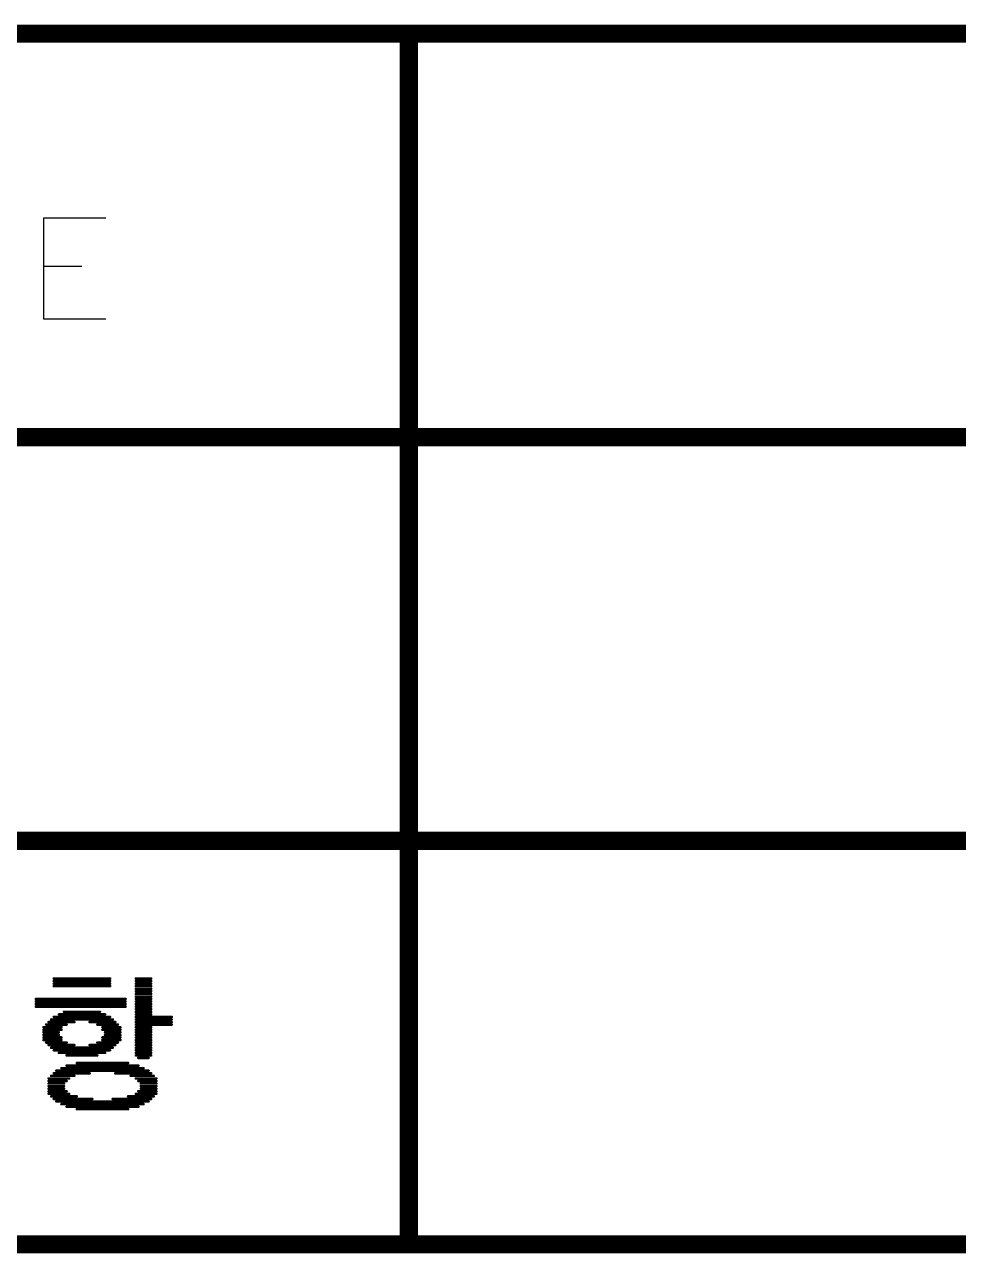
# Model space of a CAD drawing. Header units: millimetres. Extents: x 194 to 375, y 175 to 317.
# Drawn here: x 201.89 to 211.15, y 177.91 to 190.09 of the extents above; entities that cross this region are included whole.
import ezdxf

# ---------------------------------------------------------------- set-up
doc = ezdxf.new("R2010")
doc.units = ezdxf.units.MM
doc.layers.add('Mechanical20', color=56, linetype='Continuous')

msp = doc.modelspace()

# ---------------------------------------------------------------- linework, layer by layer
at = {"layer": 'Mechanical20'}
for p, q in [((202.699, 188.172), (202.08, 188.172)), ((202.08, 188.172), (202.08, 187.172)), ((202.08, 187.696), (202.461, 187.696)), ((202.08, 187.172), (202.699, 187.172))]:
    msp.add_line(p, q, dxfattribs=at)
for points, const_width in [([(193.701, 190), (304.701, 190)], 0.18), ([(205.701, 182), (205.701, 190)], 0.18), ([(193.701, 186), (304.701, 186)], 0.18), ([(193.701, 182), (304.701, 182)], 0.18), ([(205.701, 178), (205.701, 182)], 0.18), ([(202.182, 180.635), (202.741, 180.635)], 0.0254), ([(202.995, 180.635), (203.147, 180.635)], 0.0254), ([(202.182, 180.61), (202.741, 180.61)], 0.0254), ([(202.182, 180.584), (202.741, 180.584)], 0.0254), ([(202.182, 180.559), (202.741, 180.559)], 0.0254), ([(202.995, 180.61), (203.147, 180.61)], 0.0254), ([(202.995, 180.584), (203.147, 180.584)], 0.0254), ([(202.995, 180.559), (203.147, 180.559)], 0.0254), ([(202.995, 180.533), (203.147, 180.533)], 0.0254), ([(202.995, 180.508), (203.147, 180.508)], 0.0254), ([(202.004, 180.432), (202.893, 180.432)], 0.0254), ([(202.004, 180.406), (202.893, 180.406)], 0.0254), ([(202.004, 180.381), (202.893, 180.381)], 0.0254), ([(202.995, 180.483), (203.147, 180.483)], 0.0254), ([(202.995, 180.457), (203.147, 180.457)], 0.0254), ([(202.995, 180.432), (203.147, 180.432)], 0.0254), ([(202.995, 180.406), (203.147, 180.406)], 0.0254), ([(202.995, 180.381), (203.147, 180.381)], 0.0254), ([(202.004, 180.356), (202.893, 180.356)], 0.0254), ([(202.182, 180.254), (202.741, 180.254)], 0.0254), ([(202.233, 180.279), (202.69, 180.279)], 0.0254), ([(202.284, 180.305), (202.639, 180.305)], 0.0254), ([(202.995, 180.356), (203.147, 180.356)], 0.0254), ([(202.995, 180.33), (203.147, 180.33)], 0.0254), ([(202.995, 180.305), (203.147, 180.305)], 0.0254), ([(202.995, 180.279), (203.147, 180.279)], 0.0254), ([(202.995, 180.254), (203.351, 180.254)], 0.0254), ([(202.081, 180.152), (202.258, 180.152)], 0.0254), ([(202.106, 180.178), (202.309, 180.178)], 0.0254), ([(202.131, 180.203), (202.385, 180.203)], 0.0254), ([(202.157, 180.229), (202.766, 180.229)], 0.0254), ([(202.538, 180.203), (202.792, 180.203)], 0.0254), ([(202.614, 180.178), (202.817, 180.178)], 0.0254), ([(202.665, 180.152), (202.843, 180.152)], 0.0254), ([(202.995, 180.229), (203.351, 180.229)], 0.0254), ([(202.995, 180.203), (203.351, 180.203)], 0.0254), ([(202.995, 180.178), (203.351, 180.178)], 0.0254), ([(202.995, 180.152), (203.147, 180.152)], 0.0254), ([(202.081, 180.127), (202.258, 180.127)], 0.0254), ([(202.081, 180.102), (202.233, 180.102)], 0.0254), ([(202.081, 180.076), (202.233, 180.076)], 0.0254), ([(202.081, 180.051), (202.258, 180.051)], 0.0254), ([(202.081, 180.025), (202.258, 180.025)], 0.0254), ([(202.665, 180.127), (202.843, 180.127)], 0.0254), ([(202.665, 180.051), (202.843, 180.051)], 0.0254), ([(202.665, 180.025), (202.843, 180.025)], 0.0254), ([(202.69, 180.102), (202.843, 180.102)], 0.0254), ([(202.69, 180.076), (202.843, 180.076)], 0.0254), ([(202.995, 180.127), (203.147, 180.127)], 0.0254), ([(202.995, 180.102), (203.147, 180.102)], 0.0254), ([(202.995, 180.076), (203.147, 180.076)], 0.0254), ([(202.995, 180.051), (203.147, 180.051)], 0.0254), ([(202.995, 180.025), (203.147, 180.025)], 0.0254), ([(202.106, 180), (202.309, 180)], 0.0254), ([(202.131, 179.975), (202.385, 179.975)], 0.0254), ([(202.157, 179.949), (202.766, 179.949)], 0.0254), ([(202.182, 179.924), (202.741, 179.924)], 0.0254), ([(202.233, 179.898), (202.69, 179.898)], 0.0254), ([(202.538, 179.975), (202.792, 179.975)], 0.0254), ([(202.614, 180), (202.817, 180)], 0.0254), ([(202.995, 180), (203.147, 180)], 0.0254), ([(202.995, 179.975), (203.147, 179.975)], 0.0254), ([(202.995, 179.949), (203.147, 179.949)], 0.0254), ([(202.995, 179.924), (203.147, 179.924)], 0.0254), ([(202.995, 179.898), (203.147, 179.898)], 0.0254), ([(202.309, 179.873), (202.614, 179.873)], 0.0254), ([(202.309, 179.771), (203.02, 179.771)], 0.0254), ([(202.411, 179.797), (202.919, 179.797)], 0.0254), ([(202.995, 179.873), (203.147, 179.873)], 0.0254), ([(203.02, 179.848), (203.122, 179.848)], 0.0254), ([(202.131, 179.644), (202.335, 179.644)], 0.0254), ([(202.157, 179.67), (202.385, 179.67)], 0.0254), ([(202.182, 179.695), (202.538, 179.695)], 0.0254), ([(202.208, 179.721), (203.122, 179.721)], 0.0254), ([(202.258, 179.746), (203.071, 179.746)], 0.0254), ([(202.792, 179.695), (203.147, 179.695)], 0.0254), ([(202.944, 179.67), (203.173, 179.67)], 0.0254), ([(202.995, 179.644), (203.198, 179.644)], 0.0254), ([(202.131, 179.619), (202.309, 179.619)], 0.0254), ([(202.131, 179.594), (202.284, 179.594)], 0.0254), ([(202.131, 179.568), (202.284, 179.568)], 0.0254), ([(202.131, 179.543), (202.284, 179.543)], 0.0254), ([(203.02, 179.619), (203.198, 179.619)], 0.0254), ([(203.046, 179.594), (203.198, 179.594)], 0.0254), ([(203.046, 179.568), (203.198, 179.568)], 0.0254), ([(203.046, 179.543), (203.198, 179.543)], 0.0254), ([(202.131, 179.517), (202.309, 179.517)], 0.0254), ([(202.131, 179.492), (202.335, 179.492)], 0.0254), ([(202.157, 179.467), (202.411, 179.467)], 0.0254), ([(202.182, 179.441), (202.563, 179.441)], 0.0254), ([(202.208, 179.416), (203.122, 179.416)], 0.0254), ([(202.766, 179.441), (203.147, 179.441)], 0.0254), ([(202.919, 179.467), (203.173, 179.467)], 0.0254), ([(202.995, 179.492), (203.198, 179.492)], 0.0254), ([(203.02, 179.517), (203.198, 179.517)], 0.0254), ([(202.258, 179.39), (203.071, 179.39)], 0.0254), ([(202.309, 179.365), (203.02, 179.365)], 0.0254), ([(202.411, 179.34), (202.919, 179.34)], 0.0254), ([(193.701, 178), (304.701, 178)], 0.18)]:
    msp.add_lwpolyline(points, dxfattribs=dict(at, const_width=const_width))
for points, const_width in [([(205.656, 190, 1), (205.746, 190, 1)], 0.09), ([(205.656, 182, 1), (205.746, 182, 1)], 0.09), ([(205.656, 182, 1), (205.746, 182, 1)], 0.09), ([(202.176, 180.635, 1), (202.189, 180.635, 1)], 0.0127), ([(202.735, 180.635, 1), (202.747, 180.635, 1)], 0.0127), ([(202.989, 180.635, 1), (203.001, 180.635, 1)], 0.0127), ([(203.141, 180.635, 1), (203.154, 180.635, 1)], 0.0127), ([(202.176, 180.61, 1), (202.189, 180.61, 1)], 0.0127), ([(202.176, 180.584, 1), (202.189, 180.584, 1)], 0.0127), ([(202.176, 180.559, 1), (202.189, 180.559, 1)], 0.0127), ([(202.735, 180.61, 1), (202.747, 180.61, 1)], 0.0127), ([(202.735, 180.584, 1), (202.747, 180.584, 1)], 0.0127), ([(202.735, 180.559, 1), (202.747, 180.559, 1)], 0.0127), ([(202.989, 180.61, 1), (203.001, 180.61, 1)], 0.0127), ([(202.989, 180.584, 1), (203.001, 180.584, 1)], 0.0127), ([(202.989, 180.559, 1), (203.001, 180.559, 1)], 0.0127), ([(202.989, 180.533, 1), (203.001, 180.533, 1)], 0.0127), ([(202.989, 180.508, 1), (203.001, 180.508, 1)], 0.0127), ([(203.141, 180.61, 1), (203.154, 180.61, 1)], 0.0127), ([(203.141, 180.584, 1), (203.154, 180.584, 1)], 0.0127), ([(203.141, 180.559, 1), (203.154, 180.559, 1)], 0.0127), ([(203.141, 180.533, 1), (203.154, 180.533, 1)], 0.0127), ([(203.141, 180.508, 1), (203.154, 180.508, 1)], 0.0127), ([(201.998, 180.432, 1), (202.011, 180.432, 1)], 0.0127), ([(201.998, 180.406, 1), (202.011, 180.406, 1)], 0.0127), ([(201.998, 180.381, 1), (202.011, 180.381, 1)], 0.0127), ([(202.887, 180.432, 1), (202.9, 180.432, 1)], 0.0127), ([(202.887, 180.406, 1), (202.9, 180.406, 1)], 0.0127), ([(202.887, 180.381, 1), (202.9, 180.381, 1)], 0.0127), ([(202.989, 180.483, 1), (203.001, 180.483, 1)], 0.0127), ([(202.989, 180.457, 1), (203.001, 180.457, 1)], 0.0127), ([(202.989, 180.432, 1), (203.001, 180.432, 1)], 0.0127), ([(202.989, 180.406, 1), (203.001, 180.406, 1)], 0.0127), ([(202.989, 180.381, 1), (203.001, 180.381, 1)], 0.0127), ([(203.141, 180.483, 1), (203.154, 180.483, 1)], 0.0127), ([(203.141, 180.457, 1), (203.154, 180.457, 1)], 0.0127), ([(203.141, 180.432, 1), (203.154, 180.432, 1)], 0.0127), ([(203.141, 180.406, 1), (203.154, 180.406, 1)], 0.0127), ([(203.141, 180.381, 1), (203.154, 180.381, 1)], 0.0127), ([(201.998, 180.356, 1), (202.011, 180.356, 1)], 0.0127), ([(202.176, 180.254, 1), (202.189, 180.254, 1)], 0.0127), ([(202.227, 180.279, 1), (202.239, 180.279, 1)], 0.0127), ([(202.277, 180.305, 1), (202.29, 180.305, 1)], 0.0127), ([(202.633, 180.305, 1), (202.646, 180.305, 1)], 0.0127), ([(202.684, 180.279, 1), (202.697, 180.279, 1)], 0.0127), ([(202.735, 180.254, 1), (202.747, 180.254, 1)], 0.0127), ([(202.887, 180.356, 1), (202.9, 180.356, 1)], 0.0127), ([(202.989, 180.356, 1), (203.001, 180.356, 1)], 0.0127), ([(202.989, 180.33, 1), (203.001, 180.33, 1)], 0.0127), ([(202.989, 180.305, 1), (203.001, 180.305, 1)], 0.0127), ([(202.989, 180.279, 1), (203.001, 180.279, 1)], 0.0127), ([(202.989, 180.254, 1), (203.001, 180.254, 1)], 0.0127), ([(203.141, 180.356, 1), (203.154, 180.356, 1)], 0.0127), ([(203.141, 180.33, 1), (203.154, 180.33, 1)], 0.0127), ([(203.141, 180.305, 1), (203.154, 180.305, 1)], 0.0127), ([(203.141, 180.279, 1), (203.154, 180.279, 1)], 0.0127), ([(203.344, 180.254, 1), (203.357, 180.254, 1)], 0.0127), ([(202.074, 180.152, 1), (202.087, 180.152, 1)], 0.0127), ([(202.1, 180.178, 1), (202.112, 180.178, 1)], 0.0127), ([(202.125, 180.203, 1), (202.138, 180.203, 1)], 0.0127), ([(202.15, 180.229, 1), (202.163, 180.229, 1)], 0.0127), ([(202.252, 180.152, 1), (202.265, 180.152, 1)], 0.0127), ([(202.303, 180.178, 1), (202.316, 180.178, 1)], 0.0127), ([(202.379, 180.203, 1), (202.392, 180.203, 1)], 0.0127), ([(202.531, 180.203, 1), (202.544, 180.203, 1)], 0.0127), ([(202.608, 180.178, 1), (202.62, 180.178, 1)], 0.0127), ([(202.658, 180.152, 1), (202.671, 180.152, 1)], 0.0127), ([(202.76, 180.229, 1), (202.773, 180.229, 1)], 0.0127), ([(202.785, 180.203, 1), (202.798, 180.203, 1)], 0.0127), ([(202.811, 180.178, 1), (202.824, 180.178, 1)], 0.0127), ([(202.836, 180.152, 1), (202.849, 180.152, 1)], 0.0127), ([(202.989, 180.229, 1), (203.001, 180.229, 1)], 0.0127), ([(202.989, 180.203, 1), (203.001, 180.203, 1)], 0.0127), ([(202.989, 180.178, 1), (203.001, 180.178, 1)], 0.0127), ([(202.989, 180.152, 1), (203.001, 180.152, 1)], 0.0127), ([(203.141, 180.152, 1), (203.154, 180.152, 1)], 0.0127), ([(203.344, 180.229, 1), (203.357, 180.229, 1)], 0.0127), ([(203.344, 180.203, 1), (203.357, 180.203, 1)], 0.0127), ([(203.344, 180.178, 1), (203.357, 180.178, 1)], 0.0127), ([(202.074, 180.127, 1), (202.087, 180.127, 1)], 0.0127), ([(202.074, 180.102, 1), (202.087, 180.102, 1)], 0.0127), ([(202.074, 180.076, 1), (202.087, 180.076, 1)], 0.0127), ([(202.074, 180.051, 1), (202.087, 180.051, 1)], 0.0127), ([(202.074, 180.025, 1), (202.087, 180.025, 1)], 0.0127), ([(202.227, 180.102, 1), (202.239, 180.102, 1)], 0.0127), ([(202.227, 180.076, 1), (202.239, 180.076, 1)], 0.0127), ([(202.252, 180.127, 1), (202.265, 180.127, 1)], 0.0127), ([(202.252, 180.051, 1), (202.265, 180.051, 1)], 0.0127), ([(202.252, 180.025, 1), (202.265, 180.025, 1)], 0.0127), ([(202.658, 180.127, 1), (202.671, 180.127, 1)], 0.0127), ([(202.658, 180.051, 1), (202.671, 180.051, 1)], 0.0127), ([(202.658, 180.025, 1), (202.671, 180.025, 1)], 0.0127), ([(202.684, 180.102, 1), (202.697, 180.102, 1)], 0.0127), ([(202.684, 180.076, 1), (202.697, 180.076, 1)], 0.0127), ([(202.836, 180.127, 1), (202.849, 180.127, 1)], 0.0127), ([(202.836, 180.102, 1), (202.849, 180.102, 1)], 0.0127), ([(202.836, 180.076, 1), (202.849, 180.076, 1)], 0.0127), ([(202.836, 180.051, 1), (202.849, 180.051, 1)], 0.0127), ([(202.836, 180.025, 1), (202.849, 180.025, 1)], 0.0127), ([(202.989, 180.127, 1), (203.001, 180.127, 1)], 0.0127), ([(202.989, 180.102, 1), (203.001, 180.102, 1)], 0.0127), ([(202.989, 180.076, 1), (203.001, 180.076, 1)], 0.0127), ([(202.989, 180.051, 1), (203.001, 180.051, 1)], 0.0127), ([(202.989, 180.025, 1), (203.001, 180.025, 1)], 0.0127), ([(203.141, 180.127, 1), (203.154, 180.127, 1)], 0.0127), ([(203.141, 180.102, 1), (203.154, 180.102, 1)], 0.0127), ([(203.141, 180.076, 1), (203.154, 180.076, 1)], 0.0127), ([(203.141, 180.051, 1), (203.154, 180.051, 1)], 0.0127), ([(203.141, 180.025, 1), (203.154, 180.025, 1)], 0.0127), ([(202.1, 180, 1), (202.112, 180, 1)], 0.0127), ([(202.125, 179.975, 1), (202.138, 179.975, 1)], 0.0127), ([(202.15, 179.949, 1), (202.163, 179.949, 1)], 0.0127), ([(202.176, 179.924, 1), (202.189, 179.924, 1)], 0.0127), ([(202.227, 179.898, 1), (202.239, 179.898, 1)], 0.0127), ([(202.303, 180, 1), (202.316, 180, 1)], 0.0127), ([(202.379, 179.975, 1), (202.392, 179.975, 1)], 0.0127), ([(202.531, 179.975, 1), (202.544, 179.975, 1)], 0.0127), ([(202.608, 180, 1), (202.62, 180, 1)], 0.0127), ([(202.684, 179.898, 1), (202.697, 179.898, 1)], 0.0127), ([(202.735, 179.924, 1), (202.747, 179.924, 1)], 0.0127), ([(202.76, 179.949, 1), (202.773, 179.949, 1)], 0.0127), ([(202.785, 179.975, 1), (202.798, 179.975, 1)], 0.0127), ([(202.811, 180, 1), (202.824, 180, 1)], 0.0127), ([(202.989, 180, 1), (203.001, 180, 1)], 0.0127), ([(202.989, 179.975, 1), (203.001, 179.975, 1)], 0.0127), ([(202.989, 179.949, 1), (203.001, 179.949, 1)], 0.0127), ([(202.989, 179.924, 1), (203.001, 179.924, 1)], 0.0127), ([(202.989, 179.898, 1), (203.001, 179.898, 1)], 0.0127), ([(203.141, 180, 1), (203.154, 180, 1)], 0.0127), ([(203.141, 179.975, 1), (203.154, 179.975, 1)], 0.0127), ([(203.141, 179.949, 1), (203.154, 179.949, 1)], 0.0127), ([(203.141, 179.924, 1), (203.154, 179.924, 1)], 0.0127), ([(203.141, 179.898, 1), (203.154, 179.898, 1)], 0.0127), ([(202.303, 179.873, 1), (202.316, 179.873, 1)], 0.0127), ([(202.303, 179.771, 1), (202.316, 179.771, 1)], 0.0127), ([(202.404, 179.797, 1), (202.417, 179.797, 1)], 0.0127), ([(202.608, 179.873, 1), (202.62, 179.873, 1)], 0.0127), ([(202.912, 179.797, 1), (202.925, 179.797, 1)], 0.0127), ([(202.989, 179.873, 1), (203.001, 179.873, 1)], 0.0127), ([(203.014, 179.848, 1), (203.027, 179.848, 1)], 0.0127), ([(203.014, 179.771, 1), (203.027, 179.771, 1)], 0.0127), ([(203.116, 179.848, 1), (203.128, 179.848, 1)], 0.0127), ([(203.141, 179.873, 1), (203.154, 179.873, 1)], 0.0127), ([(202.125, 179.644, 1), (202.138, 179.644, 1)], 0.0127), ([(202.15, 179.67, 1), (202.163, 179.67, 1)], 0.0127), ([(202.176, 179.695, 1), (202.189, 179.695, 1)], 0.0127), ([(202.201, 179.721, 1), (202.214, 179.721, 1)], 0.0127), ([(202.252, 179.746, 1), (202.265, 179.746, 1)], 0.0127), ([(202.328, 179.644, 1), (202.341, 179.644, 1)], 0.0127), ([(202.379, 179.67, 1), (202.392, 179.67, 1)], 0.0127), ([(202.531, 179.695, 1), (202.544, 179.695, 1)], 0.0127), ([(202.785, 179.695, 1), (202.798, 179.695, 1)], 0.0127), ([(202.938, 179.67, 1), (202.951, 179.67, 1)], 0.0127), ([(202.989, 179.644, 1), (203.001, 179.644, 1)], 0.0127), ([(203.065, 179.746, 1), (203.078, 179.746, 1)], 0.0127), ([(203.116, 179.721, 1), (203.128, 179.721, 1)], 0.0127), ([(203.141, 179.695, 1), (203.154, 179.695, 1)], 0.0127), ([(203.166, 179.67, 1), (203.179, 179.67, 1)], 0.0127), ([(203.192, 179.644, 1), (203.205, 179.644, 1)], 0.0127), ([(202.125, 179.619, 1), (202.138, 179.619, 1)], 0.0127), ([(202.125, 179.594, 1), (202.138, 179.594, 1)], 0.0127), ([(202.125, 179.568, 1), (202.138, 179.568, 1)], 0.0127), ([(202.125, 179.543, 1), (202.138, 179.543, 1)], 0.0127), ([(202.277, 179.594, 1), (202.29, 179.594, 1)], 0.0127), ([(202.277, 179.568, 1), (202.29, 179.568, 1)], 0.0127), ([(202.277, 179.543, 1), (202.29, 179.543, 1)], 0.0127), ([(202.303, 179.619, 1), (202.316, 179.619, 1)], 0.0127), ([(203.014, 179.619, 1), (203.027, 179.619, 1)], 0.0127), ([(203.039, 179.594, 1), (203.052, 179.594, 1)], 0.0127), ([(203.039, 179.568, 1), (203.052, 179.568, 1)], 0.0127), ([(203.039, 179.543, 1), (203.052, 179.543, 1)], 0.0127), ([(203.192, 179.619, 1), (203.205, 179.619, 1)], 0.0127), ([(203.192, 179.594, 1), (203.205, 179.594, 1)], 0.0127), ([(203.192, 179.568, 1), (203.205, 179.568, 1)], 0.0127), ([(203.192, 179.543, 1), (203.205, 179.543, 1)], 0.0127), ([(202.125, 179.517, 1), (202.138, 179.517, 1)], 0.0127), ([(202.125, 179.492, 1), (202.138, 179.492, 1)], 0.0127), ([(202.15, 179.467, 1), (202.163, 179.467, 1)], 0.0127), ([(202.176, 179.441, 1), (202.189, 179.441, 1)], 0.0127), ([(202.201, 179.416, 1), (202.214, 179.416, 1)], 0.0127), ([(202.303, 179.517, 1), (202.316, 179.517, 1)], 0.0127), ([(202.328, 179.492, 1), (202.341, 179.492, 1)], 0.0127), ([(202.404, 179.467, 1), (202.417, 179.467, 1)], 0.0127), ([(202.557, 179.441, 1), (202.57, 179.441, 1)], 0.0127), ([(202.76, 179.441, 1), (202.773, 179.441, 1)], 0.0127), ([(202.912, 179.467, 1), (202.925, 179.467, 1)], 0.0127), ([(202.989, 179.492, 1), (203.001, 179.492, 1)], 0.0127), ([(203.014, 179.517, 1), (203.027, 179.517, 1)], 0.0127), ([(203.116, 179.416, 1), (203.128, 179.416, 1)], 0.0127), ([(203.141, 179.441, 1), (203.154, 179.441, 1)], 0.0127), ([(203.166, 179.467, 1), (203.179, 179.467, 1)], 0.0127), ([(203.192, 179.517, 1), (203.205, 179.517, 1)], 0.0127), ([(203.192, 179.492, 1), (203.205, 179.492, 1)], 0.0127), ([(202.252, 179.39, 1), (202.265, 179.39, 1)], 0.0127), ([(202.303, 179.365, 1), (202.316, 179.365, 1)], 0.0127), ([(202.404, 179.34, 1), (202.417, 179.34, 1)], 0.0127), ([(202.912, 179.34, 1), (202.925, 179.34, 1)], 0.0127), ([(203.014, 179.365, 1), (203.027, 179.365, 1)], 0.0127), ([(203.065, 179.39, 1), (203.078, 179.39, 1)], 0.0127), ([(205.656, 178, 1), (205.746, 178, 1)], 0.09)]:
    msp.add_lwpolyline(points, format="xyb", close=True, dxfattribs=dict(at, const_width=const_width))

doc.saveas('drawing.dxf')
